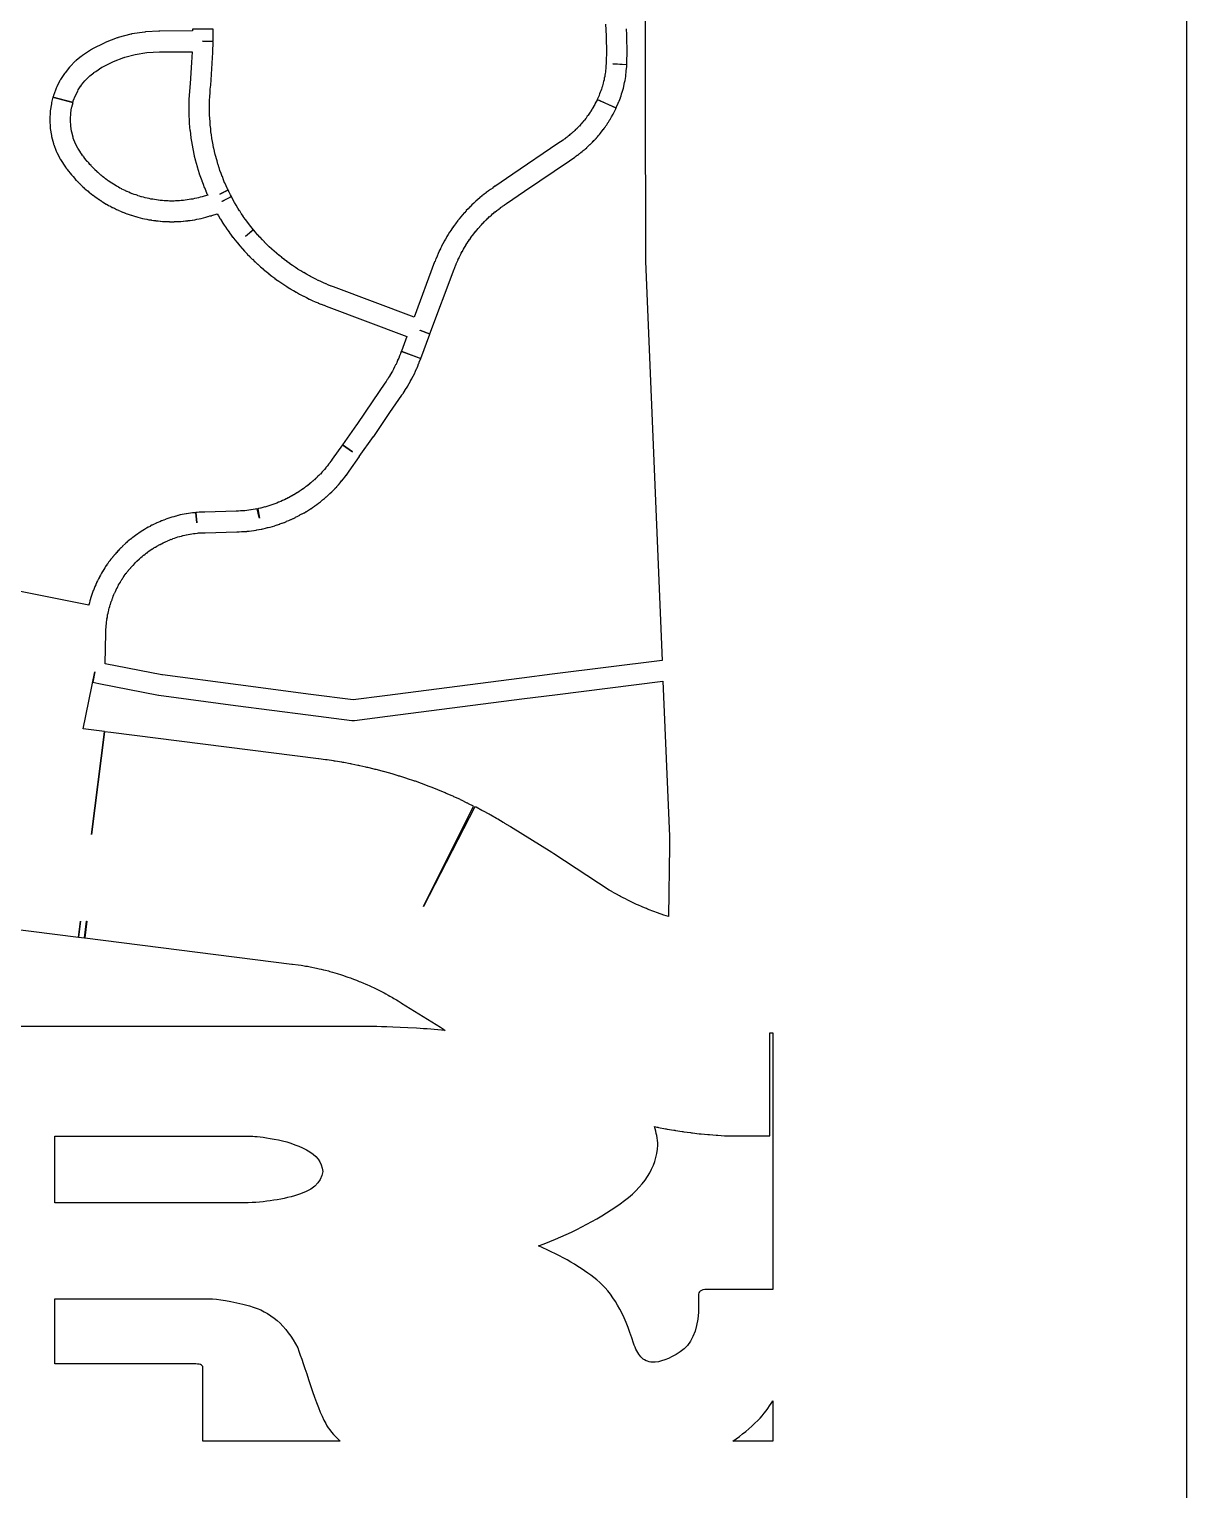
# Model space of a CAD drawing. Extents: x 0 to 1129, y 203 to 1017.
# Drawn here: x 860.6 to 923.7, y 296 to 375.6 of the extents above; entities that cross this region are included whole.
import ezdxf

# ---------------------------------------------------------------- set-up
doc = ezdxf.new("R2010")
doc.units = 0
doc.layers.get('0').update_dxf_attribs({"linetype": 'CONTINUOUS'})

msp = doc.modelspace()

# ---------------------------------------------------------------- linework, layer by layer
at = {"color": 1}
for points in [[(43.7515, 988.370444), (43.7515, 799.613167), (43.18, 799.627278), (42.890722, 788.338378), (43.7515, 788.317154), (43.7515, 276.027377), (923.734511, 276.027377), (923.734511, 988.370377), (43.7515, 988.370444)], [(894.165457, 390.144203), (894.221901, 363.163759), (894.221901, 363.05087), (894.221901, 362.930937), (895.132057, 341.185692), (889.141901, 340.423692), (887.483834, 340.212048), (880.019079, 339.259537), (878.28339, 339.033759), (875.969168, 339.330092), (872.011012, 339.852203), (867.883524, 340.388425), (867.848235, 340.395425), (864.764946, 341.002225), (864.800235, 342.688491), (864.800235, 342.773158), (864.800235, 342.794381), (864.800235, 342.879048), (864.800235, 342.893272), (864.814233, 342.977938), (864.814233, 342.984938), (864.821232, 343.076649), (864.821232, 343.083648), (864.828231, 343.175381), (864.828231, 343.18238), (864.83523, 343.267047), (864.83523, 343.281045), (864.856453, 343.365712), (864.856453, 343.372711), (864.870452, 343.471466), (864.863452, 343.471466), (864.884676, 343.5632), (864.884676, 343.570199), (864.898674, 343.647799), (864.898674, 343.669022), (864.926896, 343.753688), (864.919897, 343.753688), (864.94112, 343.845422), (864.94112, 343.852421), (864.962343, 343.930021), (864.969342, 343.951244), (864.990565, 344.035911), (865.011788, 344.127644), (865.011788, 344.134643), (865.040011, 344.212243), (865.04701, 344.226241), (865.09641, 344.395575), (865.103409, 344.395575), (865.103409, 344.416798), (865.138698, 344.494398), (865.138698, 344.501397), (865.16692, 344.578996), (865.173919, 344.592995), (865.209186, 344.677661), (865.244452, 344.769372), (865.244452, 344.776371), (865.279742, 344.846927), (865.286741, 344.860925), (865.322007, 344.945592), (865.357274, 345.030258), (865.364273, 345.037258), (865.399562, 345.121924), (865.41356, 345.128923), (865.448849, 345.206546), (865.455848, 345.213545), (865.498159, 345.2841), (865.498159, 345.298099), (865.547559, 345.375721), (865.54056, 345.375721), (865.597004, 345.453321), (865.597004, 345.46032), (865.639315, 345.544987), (865.646314, 345.551986), (865.688648, 345.622541), (865.702646, 345.62954), (865.744979, 345.700073), (865.751978, 345.707073), (865.794334, 345.777628), (865.808332, 345.791626), (865.857733, 345.862182), (865.857733, 345.869181), (865.914177, 345.939759), (865.921176, 345.946758), (865.970576, 346.017314), (865.984575, 346.024313), (866.033952, 346.087802), (866.040951, 346.094801), (866.097396, 346.165379), (866.104395, 346.179377), (866.160839, 346.235822), (866.167838, 346.250046), (866.231327, 346.320578), (866.231327, 346.327578), (866.287772, 346.376955), (866.301996, 346.383954), (866.35844, 346.45451), (866.421929, 346.525065), (866.428928, 346.539064), (866.492439, 346.588464), (866.499438, 346.595463), (866.633482, 346.722463), (866.640482, 346.729462), (866.711015, 346.792951), (866.781593, 346.856439), (866.795591, 346.863439), (866.852035, 346.912816), (866.866259, 346.912816), (866.936792, 346.976327), (867.014415, 347.039839), (867.014415, 347.03284), (867.08497, 347.089284), (867.091969, 347.103282), (867.162502, 347.145616), (867.169502, 347.152615), (867.254168, 347.209059), (867.324724, 347.258437), (867.338722, 347.265436), (867.402233, 347.300702), (867.416231, 347.314701), (867.48681, 347.357034), (867.500808, 347.357034), (867.57843, 347.406434), (867.585429, 347.406434), (867.656007, 347.455812), (867.663007, 347.462811), (867.747673, 347.498077), (867.754672, 347.505076), (867.82525, 347.540366), (867.839249, 347.547365), (867.923915, 347.596742), (868.001538, 347.632031), (868.015536, 347.63903), (868.086092, 347.674297), (868.093091, 347.674297), (868.184824, 347.709586), (868.191823, 347.716585), (868.262356, 347.744807), (868.283579, 347.751806), (868.361202, 347.787073), (868.361202, 347.780074), (868.445868, 347.81534), (868.459867, 347.822339), (868.544533, 347.850562), (868.636267, 347.878784), (868.643266, 347.885783), (868.727933, 347.914005), (868.819644, 347.935228), (868.826643, 347.935228), (868.904265, 347.96345), (868.925488, 347.96345), (869.003088, 347.991673), (869.010087, 347.991673), (869.101798, 348.005671), (869.108797, 348.005671), (869.18642, 348.026894), (869.207643, 348.033893), (869.292309, 348.055116), (869.38402, 348.069114), (869.391019, 348.069114), (869.482753, 348.090338), (869.482753, 348.076339), (869.574486, 348.097562), (869.588485, 348.097562), (869.673151, 348.111786), (869.68015, 348.111786), (869.771884, 348.125785), (869.778883, 348.125785), (869.807105, 348.125785), (869.856505, 348.132784), (869.870504, 348.132784), (869.95517, 348.139783), (869.962169, 348.139783), (870.053903, 348.139783), (870.067901, 348.139783), (870.159635, 348.146782), (870.166634, 348.146782), (870.194856, 348.146782), (870.208854, 348.146782), (870.223078, 348.146782), (871.937567, 348.196182), (872.071611, 348.196182), (872.07861, 348.196182), (872.20561, 348.203181), (872.212609, 348.203181), (872.339632, 348.21018), (872.346631, 348.21018), (872.480698, 348.21718), (872.487697, 348.231178), (872.60763, 348.238177), (872.621854, 348.238177), (872.741787, 348.252401), (872.748786, 348.252401), (872.875809, 348.273624), (872.882808, 348.273624), (873.016875, 348.287622), (873.016875, 348.30162), (873.136808, 348.315619), (873.150806, 348.315619), (873.157806, 348.315619), (873.277739, 348.343841), (873.298962, 348.343841), (873.36245, 348.357839), (873.36945, 348.357839), (873.376449, 348.357839), (873.503449, 348.386061), (873.503449, 348.39306), (873.510448, 348.39306), (873.623337, 348.421283), (873.637561, 348.421283), (873.64456, 348.421283), (873.757449, 348.456549), (873.764448, 348.456549), (873.89147, 348.491816), (874.011404, 348.527105), (874.025402, 348.534104), (874.032401, 348.534104), (874.14529, 348.56937), (874.152289, 348.56937), (874.265178, 348.61877), (874.279176, 348.61877), (874.286175, 348.62577), (874.399064, 348.661036), (874.406063, 348.661036), (874.406063, 348.668035), (874.525996, 348.710369), (874.532995, 348.710369), (874.645884, 348.759769), (874.652883, 348.759769), (874.652883, 348.766768), (874.772817, 348.809101), (874.779816, 348.809101), (874.779816, 348.8161), (874.892705, 348.865478), (874.899704, 348.865478), (874.913702, 348.872477), (875.019546, 348.921855), (875.026546, 348.921855), (875.139434, 348.978299), (875.139434, 348.985298), (875.146434, 348.985298), (875.266389, 349.041743), (875.273388, 349.048742), (875.37921, 349.098142), (875.38621, 349.11214), (875.492032, 349.168585), (875.499031, 349.168585), (875.513029, 349.168585), (875.618874, 349.232096), (875.625873, 349.239095), (875.731717, 349.302584), (875.738716, 349.302584), (875.738716, 349.309583), (875.844561, 349.373094), (875.85156, 349.373094), (875.85156, 349.380093), (875.957405, 349.443582), (875.957405, 349.450581), (875.971403, 349.450581), (876.077225, 349.521159), (876.18307, 349.591692), (876.190069, 349.605916), (876.295913, 349.683516), (876.401758, 349.761116), (876.50758, 349.838738), (876.514579, 349.852736), (876.613334, 349.930336), (876.620334, 349.930336), (876.719111, 350.007959), (876.719111, 350.014958), (876.817889, 350.099624), (876.824888, 350.106623), (876.909555, 350.184223), (876.923553, 350.191222), (877.015287, 350.282956), (877.022286, 350.289955), (877.113997, 350.367577), (877.113997, 350.374577), (877.120996, 350.374577), (877.212729, 350.466287), (877.212729, 350.473287), (877.297396, 350.56502), (877.304395, 350.56502), (877.304395, 350.572019), (877.396106, 350.656686), (877.403105, 350.670684), (877.480727, 350.755351), (877.494726, 350.76235), (877.572326, 350.861105), (877.579325, 350.861105), (877.579325, 350.868104), (877.656924, 350.966882), (877.671148, 350.966882), (877.748748, 351.06566), (877.748748, 351.072659), (877.826348, 351.178481), (877.833347, 351.178481), (877.903903, 351.284303), (877.917901, 351.284303), (877.988457, 351.390148), (877.995456, 351.390148), (877.995456, 351.397147), (878.073078, 351.502991), (878.623411, 352.293214), (878.616412, 352.293214), (879.39959, 353.39388), (879.406589, 353.400879), (880.288545, 354.706168), (880.944723, 355.651613), (880.944723, 355.658612), (881.022323, 355.764457), (881.022323, 355.778455), (881.099923, 355.891344), (881.099923, 355.898343), (881.106922, 355.898343), (881.177477, 356.011232), (881.191476, 356.02523), (881.262031, 356.145186), (881.26903, 356.152185), (881.339608, 356.279162), (881.339608, 356.286161), (881.410141, 356.413161), (881.41714, 356.42016), (881.480652, 356.540116), (881.487651, 356.554114), (881.55114, 356.674047), (881.558139, 356.681047), (881.62165, 356.808047), (881.62165, 356.815046), (881.678094, 356.949113), (881.678094, 356.956112), (881.741583, 357.083134), (881.741583, 357.090133), (881.748582, 357.097132), (881.805027, 357.224155), (881.805027, 357.231154), (881.854427, 357.358154), (881.868425, 357.372152), (881.910758, 357.499152), (881.917758, 357.499152), (881.917758, 357.513151), (881.974202, 357.640151), (881.960204, 357.64715), (880.901848, 358.028127), (880.873626, 357.915238), (880.859627, 357.90124), (880.817271, 357.795395), (880.817271, 357.788396), (880.767894, 357.661374), (880.711449, 357.548485), (880.711449, 357.541486), (880.662072, 357.421553), (880.662072, 357.414553), (880.605627, 357.308731), (880.598628, 357.301732), (880.542184, 357.19591), (880.542184, 357.188911), (880.485739, 357.068955), (880.485739, 357.061956), (880.429295, 356.956112), (880.422296, 356.949113), (880.358807, 356.843268), (880.358807, 356.836269), (880.288252, 356.730424), (880.295251, 356.730424), (880.224673, 356.624602), (880.217673, 356.610604), (880.154185, 356.504759), (880.147186, 356.49776), (880.083674, 356.398982), (880.076675, 356.391983), (880.013186, 356.293228), (879.357009, 355.340717), (879.350009, 355.340717), (878.482187, 354.049539), (878.475188, 354.035541), (877.6991, 352.941918), (878.242366, 352.560918), (877.6991, 352.934874), (877.148744, 352.151696), (877.078211, 352.059985), (877.071212, 352.045761), (877.0077, 351.968161), (877.0077, 351.954163), (876.944212, 351.876541), (876.937213, 351.869542), (876.873701, 351.777831), (876.866702, 351.770831), (876.796169, 351.693232), (876.796169, 351.686233), (876.718547, 351.601566), (876.647991, 351.516899), (876.577436, 351.439299), (876.570437, 351.425075), (876.499858, 351.347476), (876.48586, 351.347476), (876.415282, 351.269876), (876.408283, 351.262877), (876.330661, 351.192321), (876.323662, 351.178323), (876.253106, 351.107767), (876.239108, 351.100768), (876.168552, 351.03019), (876.154554, 351.023191), (876.083998, 350.952635), (876.076999, 350.952635), (875.985288, 350.875036), (875.907666, 350.804457), (875.900667, 350.790459), (875.816, 350.734015), (875.809001, 350.719791), (875.724334, 350.663346), (875.71011, 350.663346), (875.625444, 350.592813), (875.533733, 350.529302), (875.526734, 350.522303), (875.442067, 350.458814), (875.350334, 350.395326), (875.343334, 350.388326), (875.244579, 350.324815), (875.244579, 350.331814), (875.159913, 350.27537), (875.138689, 350.261372), (875.054023, 350.211971), (875.040025, 350.211971), (874.955358, 350.155527), (874.948359, 350.148528), (874.856648, 350.106194), (874.849649, 350.099195), (874.750848, 350.042751), (874.743849, 350.042751), (874.645071, 350.00044), (874.638072, 349.993441), (874.539317, 349.944063), (874.440517, 349.894663), (874.433518, 349.894663), (874.33474, 349.85233), (874.327741, 349.85233), (874.228986, 349.802952), (874.221986, 349.802952), (874.123209, 349.760596), (874.11621, 349.760596), (874.010365, 349.718286), (874.010365, 349.725285), (873.897476, 349.682951), (873.897476, 349.675952), (873.798698, 349.64773), (873.791699, 349.64773), (873.692944, 349.612464), (873.67872, 349.612464), (873.67872, 349.605465), (873.579965, 349.577242), (873.572966, 349.577242), (873.467144, 349.541953), (873.467144, 349.548952), (873.361299, 349.513663), (873.3543, 349.513663), (873.248455, 349.485441), (873.234457, 349.485441), (873.142724, 349.464218), (873.1215, 349.464218), (873.079167, 349.449994), (873.177945, 348.941994), (873.149723, 349.040794), (873.057989, 349.449994), (873.029767, 349.442995), (872.952167, 349.428997), (872.938169, 349.428997), (872.839391, 349.407774), (872.832392, 349.407774), (872.72657, 349.39355), (872.705347, 349.39355), (872.599502, 349.372326), (872.592503, 349.372326), (872.486658, 349.358328), (872.479659, 349.358328), (872.373815, 349.34433), (872.359817, 349.34433), (872.253994, 349.337331), (872.246995, 349.337331), (872.141173, 349.330332), (872.134174, 349.330332), (872.028352, 349.323333), (872.021353, 349.323333), (871.915531, 349.323333), (871.901307, 349.323333), (870.200929, 349.273932), (870.186931, 349.273932), (870.172933, 349.273932), (870.165934, 349.273932), (870.116534, 349.273932), (870.010689, 349.266933), (869.996691, 349.266933), (869.890846, 349.259934), (869.883847, 349.259934), (869.778002, 349.252935), (869.771003, 349.252935), (869.707492, 349.252935), (869.75687, 348.688491), (869.700425, 349.252935), (869.658114, 349.238937), (869.64389, 349.238937), (869.538068, 349.231938), (869.531069, 349.231938), (869.425247, 349.21794), (869.418248, 349.21794), (869.312426, 349.196716), (869.305427, 349.196716), (869.199605, 349.182718), (869.185607, 349.182718), (869.079762, 349.154496), (869.072763, 349.154496), (868.966918, 349.133273), (868.959919, 349.133273), (868.854075, 349.11205), (868.847076, 349.11205), (868.748298, 349.083828), (868.741299, 349.083828), (868.7273, 349.083828), (868.635567, 349.055605), (868.621569, 349.055605), (868.61457, 349.048606), (868.515769, 349.020384), (868.50877, 349.020384), (868.501771, 349.020384), (868.402971, 348.985118), (868.395972, 348.985118), (868.290127, 348.949828), (868.283128, 348.949828), (868.18435, 348.914539), (868.177351, 348.914539), (868.078596, 348.879273), (868.071597, 348.879273), (868.057598, 348.872274), (867.965887, 348.836985), (867.951663, 348.836985), (867.859953, 348.801696), (867.845954, 348.794697), (867.838955, 348.794697), (867.7402, 348.745296), (867.733201, 348.745296), (867.634423, 348.702986), (867.627424, 348.702986), (867.528624, 348.66063), (867.528624, 348.653631), (867.521625, 348.653631), (867.429914, 348.60423), (867.331113, 348.554853), (867.324114, 348.554853), (867.310116, 348.554853), (867.225449, 348.498408), (867.21845, 348.498408), (867.21845, 348.491409), (867.119695, 348.449098), (867.119695, 348.442099), (867.112696, 348.442099), (867.020962, 348.385655), (867.013963, 348.385655), (866.915185, 348.322144), (866.816408, 348.272766), (866.809409, 348.265767), (866.724742, 348.209322), (866.710518, 348.202323), (866.703519, 348.202323), (866.618852, 348.138835), (866.527141, 348.075323), (866.520142, 348.068324), (866.428409, 348.004836), (866.421409, 347.997836), (866.336743, 347.934325), (866.322745, 347.927326), (866.245145, 347.863837), (866.238146, 347.863837), (866.160546, 347.793282), (866.146322, 347.793282), (866.146322, 347.786283), (866.061655, 347.71575), (866.054656, 347.71575), (865.969989, 347.645172), (865.969989, 347.638172), (865.885323, 347.567617), (865.878324, 347.560618), (865.716034, 347.419507), (865.716034, 347.405508), (865.709035, 347.398509), (865.631413, 347.327954), (865.631413, 347.320955), (865.617415, 347.320955), (865.546859, 347.243332), (865.469237, 347.158666), (865.469237, 347.151666), (865.462238, 347.151666), (865.391682, 347.074044), (865.384683, 347.067045), (865.31415, 346.982378), (865.31415, 346.975379), (865.243572, 346.897779), (865.229574, 346.897779), (865.229574, 346.89078), (865.158996, 346.806114), (865.158996, 346.799114), (865.088463, 346.721515), (865.088463, 346.714516), (865.081463, 346.700517), (865.017952, 346.622895), (865.010953, 346.615896), (864.947464, 346.531229), (864.89102, 346.439496), (864.876796, 346.432497), (864.820351, 346.340786), (864.820351, 346.333786), (864.806353, 346.333786), (864.756953, 346.24912), (864.749954, 346.234896), (864.686443, 346.143185), (864.637065, 346.044407), (864.622841, 346.044407), (864.622841, 346.037408), (864.573463, 345.938653), (864.566464, 345.938653), (864.51002, 345.839852), (864.51002, 345.832853), (864.460642, 345.741142), (864.460642, 345.734143), (864.446644, 345.727144), (864.404311, 345.635433), (864.404311, 345.628434), (864.397312, 345.628434), (864.355001, 345.529634), (864.340777, 345.522635), (864.298466, 345.423857), (864.298466, 345.416858), (864.25611, 345.318103), (864.249111, 345.318103), (864.249111, 345.311103), (864.199711, 345.205281), (864.1574, 345.099437), (864.122111, 345.000659), (864.115112, 344.99366), (864.115112, 344.986661), (864.079846, 344.887883), (864.079846, 344.880884), (864.072846, 344.880884), (864.037557, 344.782129), (864.037557, 344.77513), (864.037557, 344.76813), (863.967002, 344.563531), (863.967002, 344.556532), (863.967002, 344.542308), (863.931735, 344.436486), (863.931735, 344.429486), (863.903513, 344.330731), (863.903513, 344.323732), (863.868224, 344.21791), (863.868224, 344.210911), (863.868224, 344.203912), (856.417557, 345.678534)], [(881.965622, 357.653246), (882.473622, 358.97969), (881.944444, 359.177246), (881.944444, 359.184245), (882.473622, 358.986689), (883.785933, 362.514467), (883.785933, 362.521466), (883.807156, 362.556755), (883.84949, 362.669644), (883.856489, 362.690867), (883.898799, 362.796712), (883.898799, 362.803711), (883.9482, 362.909556), (883.955199, 362.916555), (884.004599, 363.029444), (883.9976, 363.029444), (884.061089, 363.142332), (884.061089, 363.156556), (884.110489, 363.262378), (884.110489, 363.269378), (884.166933, 363.368133), (884.173932, 363.382357), (884.230377, 363.481112), (884.237376, 363.488111), (884.286776, 363.593933), (884.300774, 363.600932), (884.357219, 363.69971), (884.357219, 363.706709), (884.42073, 363.812554), (884.427729, 363.826552), (884.491218, 363.918286), (884.498217, 363.932284), (884.561728, 364.024017), (884.568727, 364.038015), (884.632216, 364.129726), (884.639215, 364.14395), (884.702726, 364.235661), (884.709726, 364.24966), (884.780281, 364.341393), (884.794279, 364.355391), (884.871902, 364.447125), (884.864903, 364.447125), (884.942502, 364.545903), (884.949502, 364.552902), (885.020057, 364.644635), (885.020057, 364.651634), (885.097679, 364.743345), (885.111678, 364.750344), (885.1893, 364.835011), (885.196299, 364.849235), (885.273922, 364.933902), (885.358588, 365.025613), (885.365587, 365.025613), (885.365587, 365.032612), (885.450254, 365.117278), (885.464478, 365.131502), (885.542078, 365.209102), (885.549077, 365.216101), (885.626677, 365.293701), (885.640675, 365.307699), (885.725342, 365.385322), (885.732341, 365.392321), (885.824074, 365.469943), (885.831073, 365.469943), (885.908673, 365.55461), (885.929896, 365.561609), (886.014563, 365.639231), (886.014563, 365.632232), (886.113363, 365.709832), (886.120362, 365.716831), (886.21914, 365.787387), (886.226139, 365.794386), (886.31785, 365.864964), (886.324849, 365.878962), (886.42365, 365.935407), (886.430649, 365.949631), (886.529427, 366.006075), (886.536426, 366.020073), (886.642248, 366.090652), (886.642248, 366.097651), (887.630026, 366.76794), (890.071248, 368.433051), (890.367581, 368.630606), (890.424026, 368.672917), (890.438024, 368.679916), (890.494468, 368.729294), (890.508466, 368.729294), (890.508466, 368.736293), (890.564911, 368.778626), (890.628422, 368.82096), (890.635421, 368.82096), (890.691866, 368.877404), (890.698865, 368.877404), (890.762376, 368.926782), (890.769375, 368.926782), (890.82582, 368.983226), (890.882264, 369.025582), (890.896262, 369.032581), (890.903262, 369.032581), (890.952639, 369.089026), (891.01615, 369.138426), (891.02315, 369.152424), (891.086638, 369.201824), (891.143083, 369.258269), (891.192483, 369.307669), (891.199482, 369.307669), (891.199482, 369.314668), (891.255926, 369.371112), (891.262926, 369.371112), (891.262926, 369.378111), (891.326437, 369.434556), (891.333436, 369.441555), (891.375747, 369.490933), (891.389971, 369.490933), (891.432281, 369.547377), (891.439281, 369.547377), (891.495725, 369.610888), (891.495725, 369.617887), (891.545103, 369.667265), (891.552102, 369.667265), (891.552102, 369.681263), (891.608546, 369.730663), (891.608546, 369.737663), (891.615545, 369.737663), (891.650812, 369.794107), (891.657811, 369.801106), (891.707211, 369.857551), (891.71421, 369.857551), (891.71421, 369.86455), (891.76361, 369.928061), (891.76361, 369.93506), (891.777609, 369.93506), (891.862275, 370.054993), (891.869274, 370.054993), (891.869274, 370.069217), (891.911585, 370.125662), (891.925809, 370.125662), (891.96812, 370.18915), (892.010476, 370.259706), (892.017475, 370.259706), (892.031473, 370.266705), (892.066762, 370.330194), (892.109073, 370.393682), (892.151429, 370.464261), (892.158428, 370.47126), (892.207828, 370.534748), (892.207828, 370.541748), (892.243095, 370.598192), (892.243095, 370.605191), (892.285428, 370.675724), (892.292427, 370.682723), (892.327694, 370.753279), (892.334693, 370.760278), (892.369982, 370.823789), (892.369982, 370.830788), (892.454648, 370.964833), (892.454648, 370.971832), (892.489937, 371.042365), (892.496937, 371.042365), (892.532203, 371.112943), (892.532203, 371.119942), (892.567492, 371.190497), (892.602781, 371.261053), (892.602781, 371.275051), (892.616779, 371.296274), (891.586691, 371.769008), (891.579692, 371.747785), (891.579692, 371.740786), (891.55147, 371.684341), (891.51618, 371.627897), (891.51618, 371.620898), (891.487958, 371.564453), (891.480959, 371.557454), (891.452737, 371.50101), (891.452737, 371.49401), (891.396292, 371.381122), (891.389293, 371.374122), (891.361071, 371.324722), (891.346847, 371.317723), (891.318625, 371.254234), (891.325624, 371.254234), (891.276246, 371.19779), (891.276246, 371.183566), (891.240957, 371.141255), (891.254956, 371.141255), (891.219689, 371.091855), (891.205465, 371.077857), (891.170199, 371.028479), (891.134932, 370.964968), (891.127933, 370.964968), (891.099711, 370.922635), (891.092712, 370.901412), (891.050401, 370.859101), (891.008045, 370.79559), (891.015044, 370.79559), (890.979755, 370.753256), (890.972756, 370.739258), (890.895134, 370.64048), (890.881135, 370.633481), (890.845846, 370.598192), (890.838847, 370.576969), (890.803581, 370.534613), (890.796582, 370.534613), (890.796582, 370.527614), (890.761292, 370.478214), (890.754293, 370.471215), (890.704916, 370.428881), (890.662582, 370.372437), (890.655583, 370.372437), (890.620294, 370.323059), (890.613295, 370.323059), (890.563918, 370.280703), (890.521584, 370.224259), (890.514585, 370.21726), (890.479296, 370.181993), (890.472297, 370.174994), (890.422919, 370.125617), (890.41592, 370.125617), (890.373609, 370.083261), (890.317165, 370.033883), (890.274809, 369.998594), (890.260811, 369.977371), (890.211411, 369.942082), (890.169077, 369.899771), (890.162078, 369.892772), (890.119767, 369.857483), (890.105543, 369.857483), (890.056166, 369.808105), (890.013833, 369.765772), (889.999834, 369.765772), (889.950457, 369.723439), (889.894012, 369.681105), (889.887013, 369.681105), (889.84468, 369.645839), (889.837681, 369.631615), (889.788281, 369.610392), (889.774282, 369.596393), (889.731949, 369.561127), (889.435616, 369.370616), (886.994393, 367.69846), (886.01366, 367.028171), (886.01366, 367.03517), (885.900771, 366.950504), (885.893772, 366.950504), (885.893772, 366.943505), (885.780883, 366.865882), (885.766885, 366.865882), (885.661063, 366.788282), (885.654064, 366.774284), (885.647065, 366.774284), (885.541242, 366.696662), (885.534243, 366.689663), (885.428421, 366.61204), (885.414423, 366.598042), (885.308578, 366.513375), (885.301579, 366.513375), (885.301579, 366.506376), (885.195735, 366.42171), (885.188736, 366.41471), (885.188736, 366.407711), (885.082891, 366.316), (885.075892, 366.316), (884.977114, 366.224267), (884.970115, 366.224267), (884.87136, 366.125489), (884.864361, 366.125489), (884.864361, 366.11849), (884.758539, 366.01969), (884.659738, 365.920934), (884.652739, 365.913935), (884.553961, 365.808113), (884.546962, 365.808113), (884.448207, 365.709313), (884.448207, 365.702314), (884.349407, 365.596469), (884.342408, 365.58947), (884.250697, 365.483625), (884.243698, 365.483625), (884.159031, 365.377803), (884.159031, 365.363805), (884.067297, 365.257961), (884.060298, 365.250961), (883.968587, 365.145117), (883.968587, 365.138118), (883.883921, 365.025229), (883.876922, 365.011231), (883.792255, 364.905409), (883.792255, 364.898409), (883.714655, 364.785521), (883.707656, 364.785521), (883.707656, 364.778521), (883.630056, 364.658588), (883.630056, 364.651589), (883.54539, 364.5387), (883.53839, 364.531701), (883.467835, 364.411745), (883.460836, 364.404746), (883.390258, 364.291857), (883.390258, 364.284858), (883.319725, 364.157836), (883.312726, 364.150837), (883.249214, 364.037948), (883.242215, 364.02395), (883.178726, 363.903994), (883.171727, 363.903994), (883.171727, 363.896995), (883.108216, 363.769995), (883.101217, 363.762996), (883.044772, 363.636018), (883.037773, 363.629019), (882.974262, 363.509063), (882.974262, 363.502064), (882.924884, 363.375064), (882.917885, 363.368065), (882.861441, 363.234021), (882.812063, 363.099977), (882.797839, 363.092977), (882.748462, 362.958933), (882.755461, 362.958933), (882.734238, 362.923644), (882.734238, 362.916645), (882.727239, 362.916645), (881.612438, 359.903934), (877.216838, 361.554934), (877.096883, 361.590201), (877.089884, 361.590201), (876.955817, 361.653712), (876.948818, 361.653712), (876.814751, 361.710156), (876.800753, 361.717155), (876.67373, 361.766533), (876.659732, 361.780531), (876.525665, 361.836976), (876.518666, 361.836976), (876.391643, 361.900464), (876.377645, 361.907463), (876.243578, 361.970975), (876.109511, 362.041508), (876.102512, 362.041508), (875.961401, 362.11913), (875.912001, 362.147352), (875.898003, 362.154351), (875.749825, 362.239018), (875.594602, 362.330752), (875.594602, 362.323753), (875.43938, 362.422553), (875.432381, 362.422553), (875.29127, 362.50722), (875.277272, 362.521218), (875.136161, 362.612951), (874.980916, 362.711729), (874.973917, 362.718728), (874.832806, 362.817529), (874.825807, 362.824528), (874.69174, 362.923305), (874.684741, 362.930305), (874.54363, 363.02906), (874.53663, 363.036059), (874.402586, 363.141881), (874.395587, 363.156105), (874.261543, 363.261927), (874.254544, 363.268926), (874.120499, 363.374748), (874.1135, 363.381747), (873.9865, 363.494636), (873.979501, 363.494636), (873.845434, 363.614569), (873.838435, 363.621568), (873.711413, 363.734457), (873.704414, 363.741456), (873.58448, 363.868456), (873.457458, 363.98839), (873.450459, 364.002614), (873.33757, 364.122547), (873.21057, 364.256614), (873.203571, 364.263613), (873.090682, 364.390613), (873.076684, 364.397612), (872.963795, 364.531656), (872.956796, 364.538655), (872.843907, 364.665633), (872.406462, 364.298744), (872.68164, 364.552744), (872.843907, 364.679766), (872.829908, 364.686765), (872.81591, 364.707988), (872.717132, 364.820877), (872.724132, 364.820877), (872.611243, 364.961988), (872.611243, 364.968988), (872.505421, 365.103054), (872.498422, 365.110054), (872.399666, 365.24412), (872.392667, 365.251119), (872.293889, 365.392231), (872.293889, 365.39923), (872.195112, 365.540341), (872.188113, 365.554565), (872.103446, 365.695676), (872.089448, 365.702675), (872.004781, 365.843786), (871.997782, 365.850785), (871.906048, 365.998963), (871.906048, 366.012961), (871.821382, 366.161117), (871.729671, 366.309295), (871.729671, 366.316294), (871.645004, 366.47856), (871.137004, 366.210449), (871.137004, 366.217448), (871.645004, 366.478515), (871.595604, 366.563182), (871.539159, 366.683138), (871.53216, 366.697136), (871.510937, 366.75358), (871.503938, 366.75358), (871.482715, 366.80298), (871.475716, 366.816979), (871.475716, 366.823978), (871.010049, 366.612289), (871.468672, 366.838066), (871.440449, 366.894511), (871.440449, 366.90151), (871.362827, 367.056732), (871.362827, 367.07073), (871.292271, 367.232997), (871.278273, 367.232997), (871.221829, 367.395286), (871.15834, 367.564619), (871.151341, 367.564619), (871.151341, 367.571618), (871.08783, 367.726863), (871.08783, 367.740861), (871.024341, 367.896106), (871.024341, 367.903105), (870.974941, 368.065394), (870.960943, 368.079393), (870.918587, 368.241682), (870.911588, 368.241682), (870.911588, 368.248681), (870.869254, 368.418014), (870.81281, 368.594414), (870.81281, 368.601413), (870.770476, 368.770747), (870.770476, 368.777746), (870.728143, 368.940035), (870.728143, 368.954033), (870.692854, 369.116322), (870.678856, 369.13032), (870.643567, 369.299654), (870.643567, 369.306653), (870.608278, 369.475986), (870.622502, 369.475986), (870.587213, 369.652364), (870.587213, 369.659363), (870.55899, 369.835763), (870.55899, 369.842762), (870.530768, 370.012095), (870.530768, 370.019095), (870.51677, 370.188428), (870.51677, 370.195427), (870.495547, 370.371827), (870.495547, 370.385825), (870.481549, 370.562203), (870.467325, 370.738603), (870.467325, 370.745602), (870.460326, 370.914936), (870.460326, 370.921935), (870.453326, 371.098312), (870.453326, 371.105311), (870.453326, 371.281712), (870.453326, 371.288711), (870.453326, 371.465088), (870.453326, 371.5286), (870.453326, 371.549823), (870.460326, 371.726223), (870.460326, 371.740221), (870.474324, 371.923666), (870.474324, 371.937664), (870.481323, 372.128175), (870.481323, 372.135174), (870.495321, 372.33273), (870.523543, 372.544396), (870.523543, 372.551396), (870.565899, 373.136995), (870.565899, 373.143994), (870.601166, 373.736661), (870.601166, 373.74366), (870.629388, 374.336327), (870.629388, 374.343326), (870.650611, 374.921904), (870.0791, 374.943127), (870.657655, 374.943127), (870.657655, 374.950126), (870.657655, 374.964125), (870.657655, 375.055858), (870.657655, 375.062857), (870.657655, 375.069856), (870.657655, 375.098079), (870.657655, 375.232145), (870.657655, 375.281523), (870.657655, 375.36619), (870.657655, 375.422634), (870.657655, 375.599034), (869.528766, 375.599034), (869.528766, 375.507301), (867.743722, 375.500302), (867.729498, 375.500302), (867.708275, 375.500302), (867.694277, 375.500302), (866.988721, 375.465035), (866.960499, 375.465035), (866.925233, 375.451037), (866.226721, 375.345215), (866.191455, 375.338216), (866.163233, 375.331217), (865.478832, 375.147795), (865.45061, 375.133571), (865.422388, 375.126572), (864.76621, 374.872572), (864.737988, 374.865573), (864.702721, 374.84435), (864.074788, 374.526861), (864.046566, 374.512637), (864.025343, 374.491414), (863.644343, 374.244481), (863.531454, 374.173902), (863.503232, 374.159904), (863.482009, 374.138681), (863.178608, 373.891725), (863.157385, 373.877727), (863.129163, 373.856504), (862.861074, 373.574282), (862.839851, 373.560284), (862.811629, 373.532061), (862.578807, 373.228684), (862.557584, 373.207461), (862.543586, 373.179238), (862.331919, 372.854683), (862.310696, 372.826461), (862.296698, 372.798238), (862.120298, 372.452505), (862.106299, 372.431282), (862.0993, 372.395993), (861.958189, 372.029104), (861.943965, 372.007881), (861.943965, 371.972592), (861.915743, 371.902059), (863.009365, 371.605703), (863.009365, 371.626926), (863.016364, 371.655148), (863.023364, 371.690415), (863.150364, 371.98677), (863.150364, 371.99377), (863.270297, 372.233658), (863.298519, 372.290103), (863.446697, 372.515881), (863.460695, 372.52288), (863.481918, 372.572257), (863.658296, 372.783924), (863.693562, 372.826257), (863.891118, 373.016746), (863.933474, 373.052035), (864.145118, 373.228435), (864.152117, 373.242434), (864.187406, 373.263657), (864.250895, 373.298923), (864.589561, 373.524701), (864.638962, 373.545924), (865.224561, 373.842257), (865.774895, 374.060968), (865.803117, 374.067967), (865.831339, 374.074967), (866.402828, 374.230166), (867.044895, 374.336011), (867.729272, 374.371277), (867.743496, 374.371277), (867.750495, 374.371277), (869.500273, 374.378276), (869.500273, 374.371277), (869.472051, 373.792744), (869.47905, 373.792744), (869.436739, 373.221233), (869.436739, 373.214234), (869.394383, 372.64979), (869.394383, 372.64279), (869.380385, 372.438191), (869.380385, 372.431191), (869.359162, 372.219525), (869.359162, 372.205527), (869.345164, 372.007971), (869.345164, 371.993973), (869.331166, 371.782306), (869.331166, 371.775307), (869.324167, 371.563663), (869.324167, 371.556664), (869.324167, 371.549665), (869.324167, 371.464998), (869.324167, 371.281576), (869.324167, 371.274577), (869.324167, 371.077022), (869.324167, 371.070022), (869.331166, 370.879534), (869.331166, 370.865535), (869.338165, 370.682091), (869.338165, 370.675092), (869.338165, 370.668093), (869.352389, 370.477582), (869.352389, 370.470582), (869.366387, 370.280071), (869.366387, 370.266073), (869.38761, 370.082606), (869.394609, 370.075607), (869.408833, 369.878051), (869.408833, 369.871052), (869.437055, 369.680541), (869.437055, 369.666543), (869.472322, 369.483098), (869.472322, 369.476099), (869.500544, 369.278543), (869.507543, 369.278543), (869.507543, 369.271544), (869.542832, 369.0881), (869.542832, 369.081101), (869.578121, 368.89059), (869.578121, 368.88359), (869.620432, 368.693079), (869.620432, 368.679081), (869.676877, 368.495636), (869.676877, 368.488637), (869.719233, 368.30517), (869.726232, 368.30517), (869.726232, 368.291172), (869.782676, 368.107705), (869.782676, 368.100706), (869.832076, 367.917262), (869.895565, 367.726773), (869.895565, 367.719774), (869.959054, 367.536329), (869.966053, 367.52933), (870.029564, 367.35293), (870.029564, 367.338932), (870.029564, 367.331933), (870.100097, 367.155532), (870.100097, 367.148533), (870.170675, 366.972156), (870.177674, 366.972156), (870.24823, 366.795778), (870.24823, 366.788779), (870.255229, 366.774781), (870.325762, 366.598403), (870.339986, 366.598403), (870.353984, 366.556047), (870.234051, 366.520781), (870.227052, 366.520781), (870.156474, 366.492559), (870.057719, 366.471335), (870.050719, 366.471335), (869.966053, 366.443113), (869.94483, 366.436114), (869.860163, 366.414891), (869.845939, 366.414891), (869.754228, 366.386669), (869.65545, 366.365446), (869.634227, 366.365446), (869.549561, 366.344223), (869.542561, 366.344223), (869.450828, 366.329999), (869.43683, 366.329999), (869.345096, 366.308775), (869.338097, 366.308775), (869.239342, 366.294777), (869.232343, 366.294777), (869.133565, 366.273554), (869.126566, 366.273554), (869.027766, 366.266555), (869.020766, 366.266555), (868.929055, 366.259556), (868.914831, 366.259556), (868.823121, 366.245332), (868.816121, 366.245332), (868.710277, 366.238333), (868.611499, 366.238333), (868.597501, 366.238333), (868.519878, 366.231334), (868.498655, 366.231334), (868.399878, 366.231334), (868.294033, 366.231334), (868.280035, 366.231334), (868.202412, 366.238333), (868.181189, 366.238333), (868.096522, 366.238333), (868.082524, 366.238333), (867.97668, 366.245332), (867.884969, 366.259556), (867.863746, 366.259556), (867.779079, 366.266555), (867.765081, 366.266555), (867.673347, 366.280553), (867.659349, 366.280553), (867.567615, 366.294551), (867.560616, 366.294551), (867.461861, 366.30855), (867.363061, 366.329773), (867.349063, 366.329773), (867.257329, 366.343997), (867.25033, 366.343997), (867.158619, 366.36522), (867.144621, 366.36522), (867.045843, 366.386443), (866.947065, 366.414665), (866.940066, 366.414665), (866.855399, 366.442887), (866.841401, 366.442887), (866.749668, 366.47111), (866.73567, 366.47111), (866.643959, 366.492333), (866.552225, 366.520555), (866.552225, 366.527554), (866.538227, 366.527554), (866.446516, 366.562843), (866.439517, 366.562843), (866.340739, 366.598132), (866.256072, 366.626354), (866.256072, 366.633354), (866.234849, 366.633354), (866.157249, 366.66862), (866.15025, 366.66862), (866.051495, 366.71802), (865.959762, 366.753287), (865.945763, 366.760286), (865.868141, 366.795575), (865.854143, 366.802574), (865.769476, 366.844907), (865.762477, 366.844907), (865.67781, 366.880196), (865.67781, 366.894195), (865.586077, 366.943595), (865.572079, 366.943595), (865.494456, 366.985928), (865.480458, 366.999926), (865.395791, 367.04226), (865.388792, 367.04226), (865.311192, 367.091637), (865.304193, 367.105861), (865.219527, 367.148172), (865.212527, 367.155171), (865.134905, 367.211616), (865.127906, 367.211616), (865.043239, 367.260993), (865.03624, 367.267992), (864.951574, 367.331504), (864.951574, 367.324505), (864.866907, 367.388016), (864.859908, 367.395015), (864.782308, 367.444415), (864.704686, 367.507904), (864.690687, 367.514903), (864.620132, 367.571347), (864.613133, 367.578346), (864.542554, 367.641858), (864.535555, 367.648857), (864.457933, 367.719412), (864.3874, 367.782924), (864.373176, 367.789923), (864.302643, 367.853412), (864.295644, 367.860411), (864.225088, 367.923922), (864.218089, 367.930921), (864.147511, 368.001477), (864.076978, 368.072032), (864.069979, 368.079031), (864.006468, 368.149609), (863.999469, 368.163608), (863.93598, 368.220052), (863.928981, 368.234276), (863.86547, 368.311876), (863.801981, 368.382431), (863.787983, 368.39643), (863.724471, 368.466985), (863.73147, 368.466985), (863.660915, 368.544608), (863.660915, 368.558606), (863.60447, 368.636228), (863.590472, 368.643227), (863.541095, 368.713806), (863.534095, 368.720805), (863.477651, 368.805471), (863.477651, 368.81247), (863.428273, 368.883049), (863.414049, 368.897047), (863.308227, 369.059336), (863.272938, 369.108736), (863.153005, 369.348602), (863.146006, 369.355601), (863.02605, 369.658979), (863.019051, 369.701335), (863.012052, 369.722558), (862.941497, 369.983625), (862.934497, 370.040069), (862.88512, 370.308158), (862.871122, 370.646825), (862.871122, 370.675047), (862.871122, 370.69627), (862.88512, 371.027892), (862.88512, 371.034891), (862.934497, 371.310069), (862.941497, 371.359447), (863.012052, 371.60638), (861.91843, 371.895669), (861.84083, 371.599336), (861.833831, 371.564069), (861.833831, 371.535847), (861.770342, 371.14778), (861.763343, 371.119558), (861.763343, 371.098335), (861.74212, 370.69618), (861.74212, 370.674956), (861.74212, 370.646734), (861.763343, 370.251623), (861.763343, 370.223401), (861.770342, 370.195179), (861.833831, 369.807134), (861.833831, 369.771845), (861.84083, 369.743623), (861.946652, 369.36969), (861.953651, 369.341468), (861.96065, 369.313246), (862.101761, 368.946357), (862.10876, 368.918134), (862.122759, 368.889912), (862.299159, 368.544201), (862.313157, 368.522978), (862.33438, 368.494756), (862.475491, 368.276022), (862.48249, 368.262024), (862.48249, 368.255025), (862.553068, 368.170358), (862.553068, 368.15636), (862.623601, 368.064649), (862.623601, 368.050425), (862.69418, 367.965759), (862.701179, 367.958759), (862.771734, 367.859982), (862.849334, 367.761204), (862.919912, 367.662426), (862.93391, 367.662426), (862.93391, 367.655427), (863.011533, 367.57076), (863.089155, 367.479049), (863.096154, 367.47205), (863.16671, 367.380317), (863.180708, 367.380317), (863.25833, 367.29565), (863.26533, 367.29565), (863.26533, 367.288651), (863.342952, 367.203984), (863.35695, 367.203984), (863.35695, 367.196985), (863.434573, 367.119363), (863.441572, 367.119363), (863.441572, 367.112364), (863.533305, 367.027697), (863.617972, 366.950075), (863.617972, 366.943076), (863.624971, 366.943076), (863.716682, 366.865453), (863.801349, 366.780786), (863.815347, 366.780786), (863.900014, 366.703187), (863.907013, 366.703187), (863.907013, 366.696188), (863.998724, 366.625655), (864.005723, 366.625655), (864.005723, 366.618655), (864.097456, 366.555144), (864.104455, 366.548145), (864.20321, 366.47759), (864.21021, 366.47059), (864.308987, 366.407102), (864.308987, 366.400103), (864.400698, 366.336591), (864.414922, 366.329592), (864.506633, 366.266103), (864.520631, 366.259104), (864.605298, 366.195593), (864.612297, 366.195593), (864.718119, 366.132082), (864.732118, 366.125083), (864.823828, 366.068638), (864.823828, 366.061639), (864.838052, 366.061639), (864.929763, 366.012239), (864.936762, 365.998241), (865.049651, 365.948863), (865.148452, 365.885352), (865.16245, 365.885352), (865.268295, 365.835974), (865.275294, 365.835974), (865.381138, 365.77953), (865.486983, 365.73013), (865.493982, 365.73013), (865.500981, 365.716131), (865.606826, 365.673798), (865.71267, 365.631465), (865.726669, 365.631465), (865.832513, 365.589131), (865.839512, 365.575133), (865.846511, 365.575133), (865.952334, 365.539844), (865.959333, 365.532845), (866.065155, 365.497578), (866.079379, 365.497578), (866.185201, 365.462289), (866.1922, 365.45529), (866.199199, 365.45529), (866.305044, 365.420024), (866.312043, 365.420024), (866.417887, 365.384757), (866.431886, 365.384757), (866.438885, 365.384757), (866.544707, 365.349468), (866.551706, 365.349468), (866.664595, 365.321246), (866.678593, 365.321246), (866.678593, 365.314247), (866.791482, 365.286025), (866.904371, 365.257802), (866.91137, 365.257802), (867.031326, 365.236579), (867.038325, 365.236579), (867.151214, 365.215356), (867.158213, 365.215356), (867.172211, 365.215356), (867.278033, 365.201132), (867.285032, 365.187134), (867.397921, 365.17291), (867.40492, 365.17291), (867.418918, 365.17291), (867.531807, 365.165911), (867.531807, 365.151913), (867.644696, 365.144914), (867.651695, 365.144914), (867.771651, 365.137914), (867.77865, 365.137914), (867.785649, 365.130915), (867.898538, 365.116691), (868.011427, 365.116691), (868.025651, 365.116691), (868.13854, 365.109692), (868.145539, 365.109692), (868.152538, 365.109692), (868.272494, 365.109692), (868.279493, 365.102693), (868.399426, 365.102693), (868.519359, 365.102693), (868.526358, 365.109692), (868.639247, 365.109692), (868.646246, 365.109692), (868.660244, 365.109692), (868.773133, 365.116691), (868.886022, 365.116691), (868.893021, 365.116691), (869.012977, 365.130915), (869.019976, 365.130915), (869.026975, 365.130915), (869.139864, 365.144914), (869.154088, 365.144914), (869.266977, 365.151913), (869.273976, 365.165911), (869.386865, 365.17291), (869.400863, 365.17291), (869.506685, 365.187134), (869.513684, 365.187134), (869.520684, 365.187134), (869.626506, 365.215356), (869.633505, 365.215356), (869.647503, 365.215356), (869.760392, 365.236579), (869.767391, 365.236579), (869.88028, 365.257802), (869.894278, 365.257802), (870.007167, 365.286025), (870.120056, 365.314247), (870.127055, 365.321246), (870.247011, 365.349468), (870.25401, 365.349468), (870.359832, 365.384757), (870.366831, 365.384757), (870.37383, 365.384757), (870.479675, 365.420024), (870.564341, 365.434022), (870.564341, 365.44802), (870.57134, 365.44802), (870.874741, 365.539731), (870.938229, 365.433909), (870.938229, 365.42691), (871.02994, 365.257577), (871.044164, 365.257577), (871.044164, 365.250578), (871.135875, 365.095355), (871.149873, 365.095355), (871.149873, 365.081357), (871.255695, 364.926135), (871.36154, 364.763868), (871.36154, 364.756869), (871.368539, 364.756869), (871.474384, 364.601647), (871.474384, 364.587649), (871.481383, 364.587649), (871.587228, 364.439471), (871.594227, 364.432472), (871.714182, 364.270183), (871.721182, 364.270183), (871.83407, 364.122027), (871.83407, 364.115028), (871.84107, 364.115028), (871.961003, 363.96685), (871.968002, 363.952852), (871.975001, 363.945853), (872.101978, 363.797675), (872.108977, 363.797675), (872.228933, 363.649497), (872.242931, 363.635499), (872.362887, 363.494388), (872.369886, 363.494388), (872.50393, 363.353277), (872.50393, 363.346278), (872.51093, 363.339278), (872.644974, 363.205234), (872.651973, 363.198235), (872.786017, 363.064191), (872.793016, 363.057192), (872.927061, 362.923147), (872.93406, 362.923147), (872.93406, 362.916148), (873.075171, 362.789171), (873.089169, 362.782172), (873.23028, 362.648127), (873.237279, 362.648127), (873.37839, 362.528172), (873.38539, 362.521173), (873.533545, 362.394195), (873.533545, 362.387196), (873.547543, 362.387196), (873.688654, 362.274307), (873.695653, 362.260309), (873.843809, 362.140376), (873.850808, 362.140376), (874.013097, 362.027487), (874.013097, 362.013263), (874.020096, 362.013263), (874.168274, 361.900374), (874.182272, 361.900374), (874.337494, 361.787485), (874.344494, 361.787485), (874.50676, 361.681663), (874.50676, 361.674664), (874.661982, 361.568842), (874.67598, 361.568842), (874.68298, 361.554844), (874.838179, 361.463133), (874.852403, 361.463133), (874.852403, 361.448909), (875.01467, 361.357198), (875.028668, 361.357198), (875.18389, 361.25842), (875.190889, 361.25842), (875.360223, 361.159642), (875.367222, 361.159642), (875.367222, 361.152643), (875.43071, 361.124421), (875.571822, 361.046799), (875.578821, 361.046799), (875.592819, 361.039799), (875.73393, 360.969221), (875.740929, 360.969221), (875.889107, 360.884555), (875.896106, 360.884555), (876.051306, 360.814022), (876.058305, 360.807023), (876.206483, 360.743511), (876.206483, 360.736512), (876.213482, 360.736512), (876.368704, 360.673023), (876.375703, 360.666024), (876.530903, 360.602513), (876.545127, 360.602513), (876.693282, 360.546069), (876.700281, 360.546069), (876.81317, 360.496691), (881.215837, 358.845691), (880.919526, 358.048425), (881.965622, 357.653246)], [(892.041498, 375.887059), (892.06972, 375.562481), (892.06972, 375.555482), (892.076719, 375.245037), (892.076719, 375.231039), (892.083718, 374.920595), (892.083718, 374.913596), (892.090717, 374.603151), (892.090717, 374.589153), (892.090717, 374.278708), (892.090717, 374.271709), (892.083718, 373.954198), (892.083718, 373.9402), (892.076719, 373.721466), (892.06972, 373.629755), (892.06972, 373.552133), (892.06972, 373.538135), (892.062721, 373.467579), (892.062721, 373.446356), (892.048722, 373.368756), (892.034724, 373.269978), (892.041723, 373.269978), (892.027499, 373.192356), (892.027499, 373.185357), (892.006276, 373.093646), (892.013275, 373.093646), (891.999051, 373.023068), (891.999051, 373.016069), (891.977828, 372.938446), (891.977828, 372.931447), (891.96383, 372.846781), (891.96383, 372.839782), (891.935608, 372.755115), (891.942607, 372.755115), (891.921384, 372.670448), (891.921384, 372.663449), (891.893162, 372.585849), (891.900161, 372.585849), (891.871938, 372.508227), (891.871938, 372.494229), (891.850715, 372.416629), (891.850715, 372.40963), (891.836717, 372.40963), (891.822719, 372.339074), (891.822719, 372.332075), (891.81572, 372.332075), (891.794497, 372.247408), (891.794497, 372.240409), (891.787498, 372.240409), (891.759275, 372.169854), (891.759275, 372.162855), (891.723986, 372.085232), (891.723986, 372.071234), (891.695764, 372.000678), (891.688765, 371.993679), (891.660543, 371.923101), (891.653544, 371.916102), (891.618277, 371.83848), (891.590055, 371.774991), (892.62721, 371.309324), (892.648433, 371.365769), (892.683722, 371.457502), (892.697721, 371.464501), (892.697721, 371.4715), (892.740054, 371.563234), (892.740054, 371.570233), (892.775343, 371.661944), (892.775343, 371.668943), (892.782342, 371.675942), (892.817609, 371.767676), (892.817609, 371.774675), (892.852898, 371.859342), (892.852898, 371.87334), (892.888187, 371.965073), (892.888187, 371.979071), (892.916409, 372.063738), (892.923408, 372.070737), (892.923408, 372.084735), (892.95163, 372.176446), (892.986897, 372.275247), (892.986897, 372.282246), (893.015119, 372.381024), (893.015119, 372.388023), (893.036342, 372.486778), (893.036342, 372.493777), (893.064564, 372.592555), (893.064564, 372.599554), (893.085788, 372.698354), (893.085788, 372.705353), (893.107011, 372.804131), (893.107011, 372.81113), (893.128234, 372.909886), (893.128234, 372.916885), (893.142458, 373.015662), (893.142458, 373.022662), (893.142458, 373.029661), (893.156456, 373.128438), (893.156456, 373.135438), (893.17068, 373.234238), (893.177679, 373.34006), (893.177679, 373.347059), (893.191677, 373.445814), (893.191677, 373.452813), (893.191677, 373.466812), (893.198676, 373.558522), (893.205676, 373.664367), (892.45072, 373.7067), (893.205676, 373.678478), (893.212675, 373.918367), (893.212675, 373.925366), (893.219674, 374.249944), (893.219674, 374.256943), (893.219674, 374.59561), (893.219674, 374.602609), (893.212675, 374.941276), (893.212675, 374.948275), (893.205676, 375.272831), (893.205676, 375.27983), (893.205676, 375.294054), (893.191677, 375.618587)], [(864.192667, 340.550647), (864.086822, 339.993247), (864.418444, 339.922691), (867.664, 339.287691), (867.677998, 339.280692), (867.699221, 339.280692), (871.869066, 338.730336), (875.827221, 338.208247), (878.212022, 337.904847), (878.282555, 337.897848), (878.353133, 337.904847), (880.159355, 338.137669), (887.62411, 339.097225), (889.282177, 339.308914), (895.173577, 340.05678), (895.526332, 331.604247), (895.540556, 331.068025), (895.469978, 327.215669), (895.350045, 327.250958), (895.230112, 327.286247), (895.074867, 327.342692), (895.074867, 327.349691), (894.820867, 327.434358), (894.729156, 327.469624), (894.573934, 327.526069), (894.475156, 327.561358), (894.334045, 327.624869), (894.270556, 327.646092), (894.228201, 327.667315), (894.080045, 327.730826), (894.002423, 327.766116), (893.840156, 327.836649), (893.734334, 327.879004), (893.593223, 327.949537), (893.508556, 327.984826), (893.339223, 328.069493), (893.254556, 328.104782), (893.127534, 328.175315), (893.014645, 328.23176), (892.859445, 328.309382), (892.803001, 328.344649), (892.633668, 328.443449), (892.541934, 328.48576), (892.400823, 328.563382), (892.393824, 328.57738), (892.309157, 328.619714), (892.245668, 328.662047), (889.225891, 330.630536), (889.17649, 330.665825), (889.120046, 330.701114), (886.862268, 332.105158), (886.855269, 332.112157), (886.841271, 332.119156), (886.559049, 332.28849), (886.509671, 332.323756), (886.467315, 332.351978), (886.171004, 332.528378), (886.135715, 332.542377), (886.100426, 332.5636), (885.789982, 332.739977), (885.747671, 332.761201), (885.698271, 332.789423), (885.394871, 332.958756), (885.345493, 332.986978), (885.30316, 333.000977), (884.992715, 333.17031), (884.971492, 333.177309), (884.950269, 333.184308), (884.91498, 333.205531), (884.91498, 333.198532), (882.128047, 327.75871), (884.851491, 333.240888), (884.576313, 333.367865), (884.541047, 333.389089), (884.50578, 333.403087), (884.188269, 333.565353), (884.138892, 333.579577), (884.096536, 333.607799), (883.779047, 333.748911), (883.729647, 333.777133), (883.680269, 333.791131), (883.362758, 333.932242), (883.306313, 333.953465), (883.256936, 333.981687), (882.93238, 334.108687), (882.897114, 334.129911), (882.868892, 334.13691), (882.544313, 334.270954), (882.480825, 334.285178), (882.42438, 334.3134), (882.099825, 334.440378), (882.057491, 334.454602), (882.015158, 334.461601), (881.683558, 334.588601), (881.634158, 334.602599), (881.591825, 334.616597), (881.253158, 334.729486), (881.20378, 334.743484), (881.15438, 334.764707), (880.822758, 334.870529), (880.780447, 334.877529), (880.745158, 334.884528), (880.406491, 334.990372), (880.34298, 335.011595), (880.286536, 335.025594), (879.947869, 335.117305), (879.912602, 335.131529), (879.870269, 335.138528), (879.531602, 335.230239), (879.482225, 335.237238), (879.42578, 335.258461), (879.087114, 335.336083), (879.030669, 335.350081), (878.981269, 335.36408), (878.642602, 335.441702), (878.593202, 335.448701), (878.543825, 335.4557), (878.205158, 335.526278), (878.15578, 335.540277), (878.113425, 335.547276), (877.767714, 335.610787), (877.718313, 335.617786), (877.661869, 335.624785), (877.309114, 335.688297), (877.266758, 335.695296), (877.21738, 335.702295), (876.864602, 335.758739), (876.815202, 335.758739), (876.772892, 335.765738), (876.420091, 335.808094), (876.413092, 335.822092), (876.399094, 335.822092), (865.074916, 337.247337), (864.729205, 337.289648), (864.023649, 331.694604), (864.01665, 331.694604), (864.72925, 337.289648), (864.72925, 337.296647), (863.572139, 337.444825), (864.192667, 340.550647)], [(855.556667, 327.074829), (863.303667, 326.094118), (863.416556, 326.96194), (863.423555, 326.96194), (863.310666, 326.094118), (863.642266, 326.058829), (863.755154, 326.954896), (863.762154, 326.954896), (863.649265, 326.058829), (874.938154, 324.619496), (874.97342, 324.619496), (875.290909, 324.577185), (875.446154, 324.562961), (875.544909, 324.541738), (875.678976, 324.513516), (875.798909, 324.499518), (875.947087, 324.471295), (876.024687, 324.457297), (876.19402, 324.422008), (876.29282, 324.400785), (876.433931, 324.365496), (876.532687, 324.337274), (876.666753, 324.31605), (876.772598, 324.287828), (876.934865, 324.245495), (877.012464, 324.224272), (877.153575, 324.181961), (877.280598, 324.146672), (877.421709, 324.104339), (877.654531, 324.033783), (877.753309, 323.998494), (877.89442, 323.949116), (877.993198, 323.913827), (878.141353, 323.86445), (878.218976, 323.836228), (878.360087, 323.78685), (878.465931, 323.73745), (878.621131, 323.681005), (878.691709, 323.652783), (878.839865, 323.589294), (878.945709, 323.546938), (879.065642, 323.490494), (879.16442, 323.448183), (879.298464, 323.384672), (879.397265, 323.342339), (879.54542, 323.271783), (879.615976, 323.236494), (879.757087, 323.165961), (879.764086, 323.158962), (879.799352, 323.137739), (879.97573, 323.053072), (880.07453, 322.996628), (880.194463, 322.92605), (880.286174, 322.876672), (880.434352, 322.792005), (880.504908, 322.749672), (880.646019, 322.67205), (880.730686, 322.615605), (880.900019, 322.509783), (880.928241, 322.495785), (883.044908, 321.183452), (883.150753, 321.112896), (883.305952, 321.007051)], [(879.227864, 321.218741), (838.002241, 321.218741)], [(894.722067, 315.757131), (894.849044, 315.728909), (894.898444, 315.72191), (894.940778, 315.714911), (895.307667, 315.644332), (895.357044, 315.637333), (895.413489, 315.623335), (895.773333, 315.566891), (895.815667, 315.559892), (895.858, 315.545893), (896.224889, 315.496493), (896.267222, 315.489494), (896.3166, 315.47527), (896.683489, 315.432959), (896.732889, 315.42596), (896.782289, 315.418961), (897.149178, 315.369583), (897.198556, 315.369583), (897.255, 315.362584), (897.614822, 315.327318), (897.671266, 315.320319), (897.720667, 315.320319), (898.080511, 315.28503), (898.122822, 315.28503), (898.172222, 315.28503), (898.532067, 315.256807), (898.715489, 315.249808), (898.898956, 315.249808), (900.994444, 315.249808), (900.994444, 320.879487)], [(900.994444, 320.879487), (901.163778, 320.879487), (901.163778, 306.881265), (897.565444, 306.881265)], [(862.0266, 315.235042), (872.722822, 315.235042)], [(871.946734, 311.594376), (862.0266, 311.594376), (862.0266, 315.235042)], [(869.604289, 302.817265), (862.0266, 302.817265), (862.0266, 306.359131), (870.225178, 306.359131)], [(870.415667, 306.373355), (870.415667, 306.373265)], [(897.106822, 306.556687), (897.106822, 305.646531)], [(877.577044, 298.59802), (870.091111, 298.59802), (870.091111, 302.619709)], [(901.163778, 300.799353), (901.163778, 298.59802), (898.990667, 298.59802)], [(901.163778, 300.799353), (901.163778, 300.799353)]]:
    msp.add_lwpolyline(points, dxfattribs=at)
for points in [[(881.746686, 321.11994), (880.412294, 321.191602), (879.573597, 321.222895), (879.227864, 321.218741)], [(883.305952, 321.007051), (882.772281, 321.052817), (882.24938, 321.09296), (881.746686, 321.11994)], [(894.898444, 314.748198), (894.876544, 315.102488), (894.815787, 315.43673), (894.722067, 315.757131)], [(872.722822, 315.235042), (872.944987, 315.239558), (873.369833, 315.189593), (873.985778, 315.079798)], [(873.985778, 315.079798), (874.601654, 314.970047), (875.181023, 314.773733), (875.735556, 314.494198)], [(892.845266, 311.55202), (894.144347, 312.465743), (894.826579, 313.529675), (894.898444, 314.748198)], [(875.735556, 314.494198), (876.289998, 314.21464), (876.586602, 313.820635), (876.624556, 313.315931)], [(876.624556, 313.315931), (876.561541, 312.689375), (876.048574, 312.247235), (875.0794, 311.98242)], [(875.0794, 311.98242), (874.110068, 311.717583), (873.066275, 311.58688), (871.946734, 311.594376)], [(888.393222, 309.251931), (890.058017, 309.868959), (891.546119, 310.638297), (892.845266, 311.55202)], [(891.575266, 307.396309), (890.731941, 308.082425), (889.671282, 308.699882), (888.393222, 309.251931)], [(893.564956, 303.953198), (893.083304, 305.561842), (892.418479, 306.71017), (891.575266, 307.396309)], [(897.212667, 306.789531), (897.140802, 306.731281), (897.105445, 306.655555), (897.106822, 306.556687)], [(897.565444, 306.881265), (897.404194, 306.881265), (897.284419, 306.847782), (897.212667, 306.789531)], [(870.225178, 306.359131), (870.284174, 306.365001), (870.346308, 306.372678), (870.415667, 306.373355)], [(870.415667, 306.373265), (870.901179, 306.376426), (871.638389, 306.242426), (872.631111, 305.978154)], [(872.631111, 305.978154), (873.765599, 305.67604), (874.644417, 304.912641), (875.262822, 303.692154)], [(897.106822, 305.646531), (897.04514, 304.593955), (896.714059, 303.867628), (896.112, 303.47342)], [(875.262822, 303.692154), (875.438251, 303.229535), (875.668025, 302.544548), (875.961333, 301.638976)], [(893.974155, 303.205309), (893.810895, 303.39293), (893.675271, 303.639593), (893.564956, 303.953198)], [(896.112, 303.47342), (895.509783, 303.079212), (895.005079, 302.895722), (894.602111, 302.91602)], [(869.957044, 302.781976), (869.869668, 302.808505), (869.752557, 302.819297), (869.604289, 302.817265)], [(870.091111, 302.619709), (870.088402, 302.698957), (870.044398, 302.75556), (869.957044, 302.781976)], [(894.602111, 302.91602), (894.345357, 302.920761), (894.137348, 303.017688), (893.974155, 303.205309)], [(875.961333, 301.638976), (876.254574, 300.733381), (876.530113, 300.043494), (876.786822, 299.564642)], [(900.345333, 299.741042), (900.675962, 300.074787), (900.948995, 300.428762), (901.163778, 300.799353)], [(876.786822, 299.564642), (876.947666, 299.262168), (877.214874, 298.940231), (877.577044, 298.59802)], [(898.990667, 298.59802), (899.47049, 298.937093), (899.92419, 299.315926), (900.345333, 299.741042)]]:
    msp.add_open_spline(points, degree=3, dxfattribs=at)

doc.saveas('drawing.dxf')
